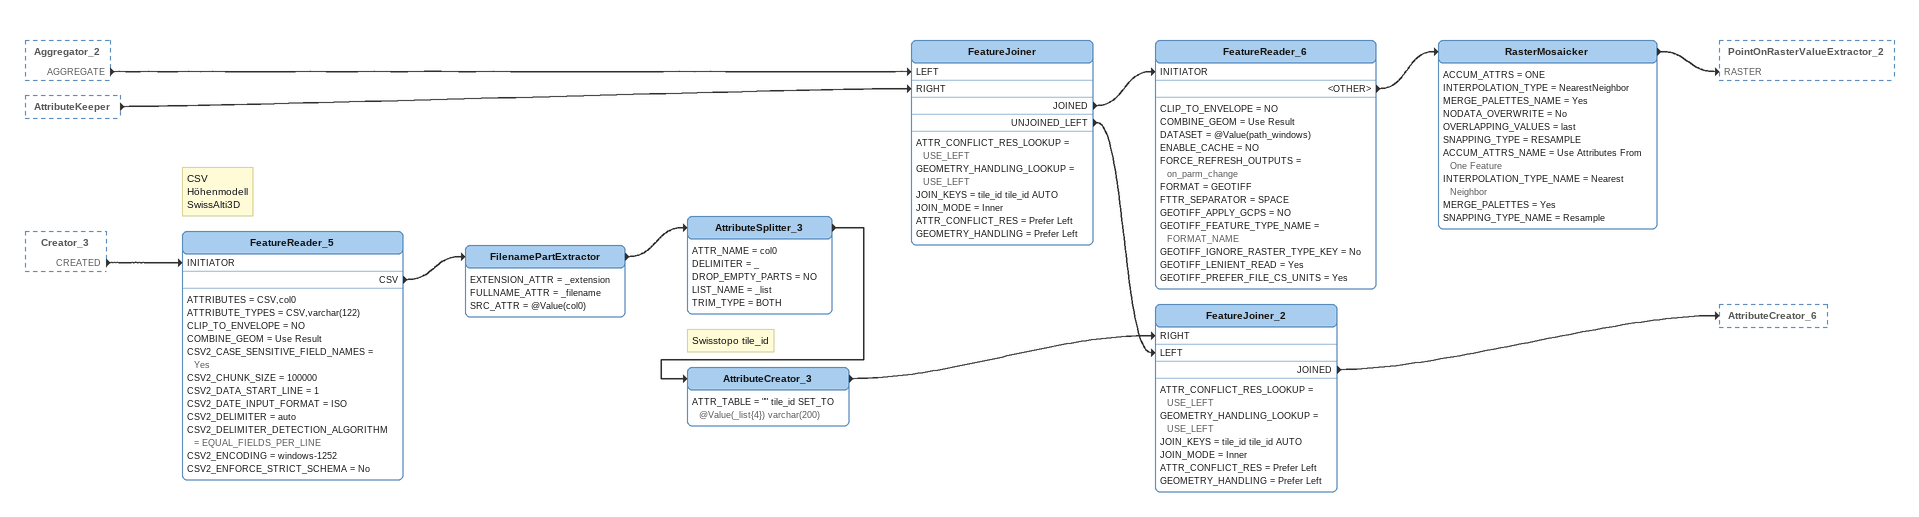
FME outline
Aggregator_2 [outside]
    AGGREGATE -> FeatureJoiner [LEFT]
AttributeKeeper [outside]
    -> FeatureJoiner [RIGHT]
Creator_3 [outside]
    CREATED -> FeatureReader_5 [INITIATOR]
FeatureJoiner
    ATTR_CONFLICT_RES_LOOKUP = USE_LEFT
    GEOMETRY_HANDLING_LOOKUP = USE_LEFT
    JOIN_KEYS = tile_id tile_id AUTO
    JOIN_MODE = Inner
    ATTR_CONFLICT_RES = Prefer Left
    GEOMETRY_HANDLING = Prefer Left
    JOINED -> FeatureReader_6 [INITIATOR]
    UNJOINED_LEFT -> FeatureJoiner_2 [LEFT]
FeatureReader_6
    CLIP_TO_ENVELOPE = NO
    COMBINE_GEOM = Use Result
    DATASET = @Value(path_windows)
    ENABLE_CACHE = NO
    FORCE_REFRESH_OUTPUTS = on_parm_change
    FORMAT = GEOTIFF
    FTTR_SEPARATOR = SPACE
    GEOTIFF_APPLY_GCPS = NO
    GEOTIFF_FEATURE_TYPE_NAME = FORMAT_NAME
    GEOTIFF_IGNORE_RASTER_TYPE_KEY = No
    GEOTIFF_LENIENT_READ = Yes
    GEOTIFF_PREFER_FILE_CS_UNITS = Yes
    <OTHER> -> RasterMosaicker
RasterMosaicker
    ACCUM_ATTRS = ONE
    INTERPOLATION_TYPE = NearestNeighbor
    MERGE_PALETTES_NAME = Yes
    NODATA_OVERWRITE = No
    OVERLAPPING_VALUES = last
    SNAPPING_TYPE = RESAMPLE
    ACCUM_ATTRS_NAME = Use Attributes From One Feature
    INTERPOLATION_TYPE_NAME = Nearest Neighbor
    MERGE_PALETTES = Yes
    SNAPPING_TYPE_NAME = Resample
    -> PointOnRasterValueExtractor_2 [RASTER]
Note: CSV / Höhenmodell / SwissAlti3D
FeatureReader_5
    ATTRIBUTES = CSV,col0
    ATTRIBUTE_TYPES = CSV,varchar(122)
    CLIP_TO_ENVELOPE = NO
    COMBINE_GEOM = Use Result
    CSV2_CASE_SENSITIVE_FIELD_NAMES = Yes
    CSV2_CHUNK_SIZE = 100000
    CSV2_DATA_START_LINE = 1
    CSV2_DATE_INPUT_FORMAT = ISO
    CSV2_DELIMITER = auto
    CSV2_DELIMITER_DETECTION_ALGORITHM = EQUAL_FIELDS_PER_LINE
    CSV2_ENCODING = windows-1252
    CSV2_ENFORCE_STRICT_SCHEMA = No
    CSV -> FilenamePartExtractor
FilenamePartExtractor
    EXTENSION_ATTR = _extension
    FULLNAME_ATTR = _filename
    SRC_ATTR = @Value(col0)
    -> AttributeSplitter_3
AttributeSplitter_3
    ATTR_NAME = col0
    DELIMITER = _
    DROP_EMPTY_PARTS = NO
    LIST_NAME = _list
    TRIM_TYPE = BOTH
    -> AttributeCreator_3
Note: Swisstopo tile_id
AttributeCreator_3
    ATTR_TABLE = "" tile_id SET_TO @Value(_list{4}) varchar(200)
    -> FeatureJoiner_2 [RIGHT]
FeatureJoiner_2
    ATTR_CONFLICT_RES_LOOKUP = USE_LEFT
    GEOMETRY_HANDLING_LOOKUP = USE_LEFT
    JOIN_KEYS = tile_id tile_id AUTO
    JOIN_MODE = Inner
    ATTR_CONFLICT_RES = Prefer Left
    GEOMETRY_HANDLING = Prefer Left
    JOINED -> AttributeCreator_6
